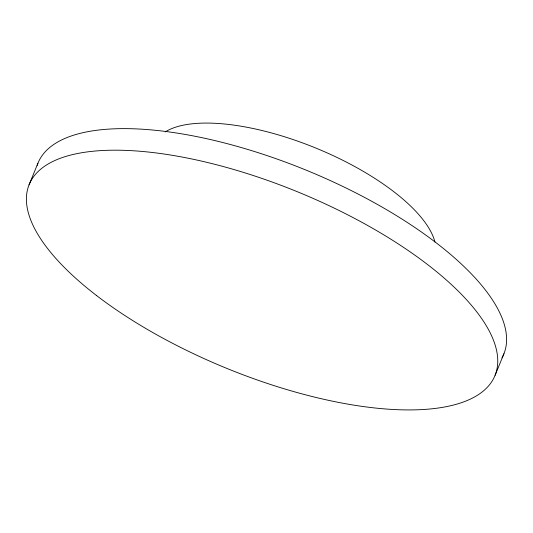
<?xml version="1.0" encoding="UTF-8"?>
<svg xmlns="http://www.w3.org/2000/svg" width="533" height="533" viewBox="0 0 533 533"><rect width="100%" height="100%" fill="white"/><g stroke="black" fill="none" stroke-linecap="round" stroke-linejoin="round"><path stroke-width="0.8" d="M29.062 184.844L37.903 163.285M495.097 375.272L503.938 353.712M37.123 165.443A251.723 95.107 22.3 0 1 309.027 171.333A251.723 95.107 22.3 0 1 501.959 357.87M165.243 131.904A151.032 57.064 22.3 0 1 315.616 147.974A151.032 57.064 22.3 0 1 434.928 242.049M96.566 295.549A251.723 95.107 22.3 0 0 490.127 383.987A251.723 95.107 22.3 0 0 199.542 160.646A251.723 95.107 22.3 0 0 96.566 295.549"/></g></svg>
